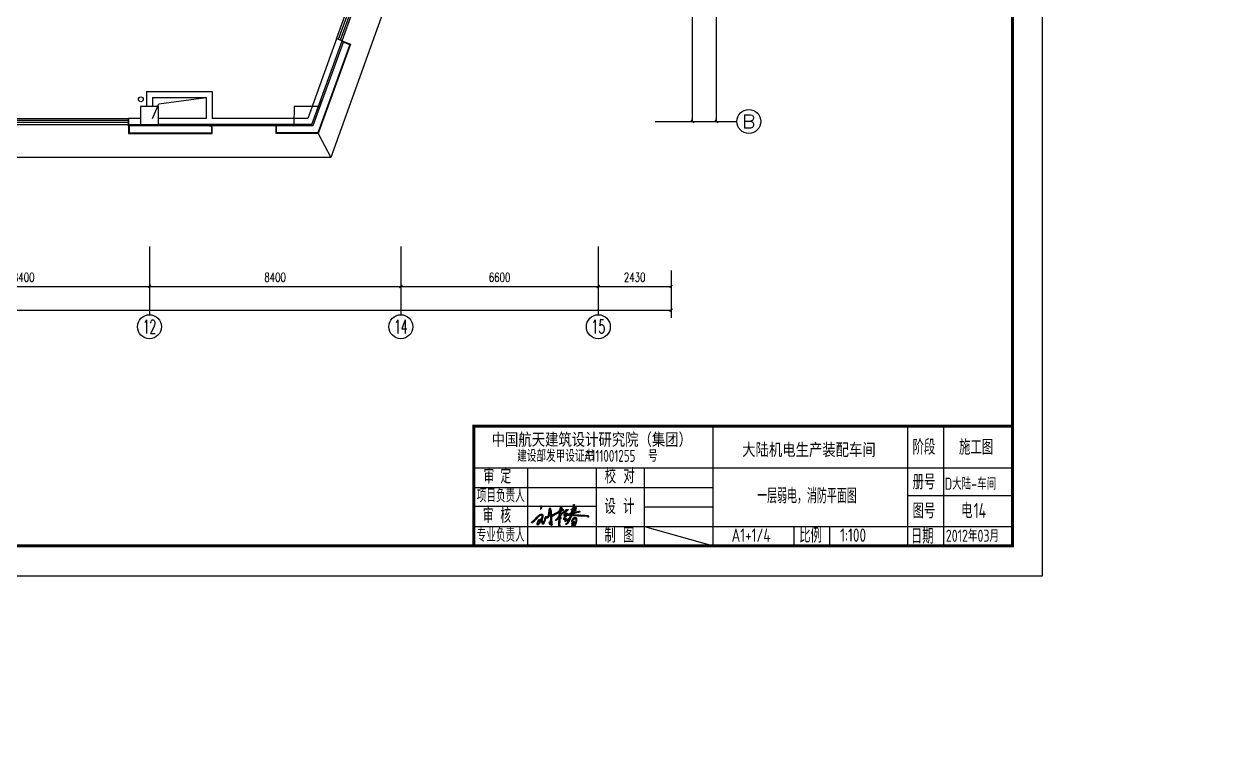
# Model space of a CAD drawing. Extents: x 2166032 to 5302137, y 581493 to 2416206.
# Drawn here: x 2624204 to 2664591, y 1173087 to 1197611 of the extents above; entities that cross this region are included whole.
import ezdxf
from ezdxf.enums import TextEntityAlignment as Align

# ---------------------------------------------------------------- set-up
doc = ezdxf.new("R2010")
doc.units = 0
doc.header["$LTSCALE"] = 1000
doc.header["$MEASUREMENT"] = 0
for name, color, linetype in [('3T_WOOD', 21, 'Continuous'), ('AXIS', 3, 'Continuous'), ('AXIS_TEXT', 7, 'Continuous'), ('COLUMN', 2, 'Continuous'), ('PUB_TEXT', 7, 'Continuous'), ('PUB_TITLE', 137, 'Continuous'), ('SURFACE', 8, 'Continuous'), ('WALL', 8, 'Continuous'), ('WINDOW', 8, 'Continuous'), ('屋面', 151, 'Continuous'), ('石材幕墙', 8, 'Continuous')]:
    doc.layers.add(name, color=color, linetype=linetype)
doc.styles.add('-黑体', font='simhei.ttf', dxfattribs={"width": 0.8})
doc.styles.add('_TCH_AXIS', font='complex_.ttf')
doc.styles.add('COMPLEX', font='complex_.ttf')
doc.styles.add('DIM_FONT', font='simplex_.ttf', dxfattribs={"width": 0.7})
doc.styles.add('TSSD_REIN', font='tssdeng.shx', dxfattribs={"width": 0.7, "bigfont": 'tssdchn.shx'})
doc.dimstyles.new('DIMN', dxfattribs={"dimtxt": 300, "dimasz": 100, "dimexe": 250, "dimexo": 300, "dimgap": 150, "dimtad": 1, "dimdec": 0, "dimzin": 0, "dimdsep": 46, "dimtxsty": 'DIM_FONT', "dimblk": 'ARCHTICK', "dimcen": 0.09, "dimclrt": 7, "dimazin": 2, "dimtfac": 1, "dimtdec": 0, "dimtix": 1, "dimtmove": 2, "dimatfit": 3, "dimldrblk": 'ARCHTICK', "dimfxl": 1, "dimtolj": 1, "dimtzin": 0, "dimarcsym": 0})

# ---------------------------------------------------------------- blocks, each defined once
blk = doc.blocks.new('$图签$00000001')
blk.add_line((-123, 6.5), (-100, 0))
at = {"layer": 'PUB_TITLE'}
for p, q in [((-100, 0), (-100, 40)), ((-35, 0), (-35, 40)), ((-23, 0), (-23, 40)), ((-180, 26), (0, 26)), ((-162, 0), (-162, 26)), ((-139, 0), (-139, 26)), ((-123, 0), (-123, 26)), ((-180, 19.5), (-100, 19.5)), ((-35, 16.86), (0, 16.86)), ((-180, 13.28), (-139, 13.28)), ((-123, 13), (-100, 13)), ((-180, 6.5), (0, 6.5)), ((-73, 0), (-73, 6.5)), ((-61, 0), (-61, 6.5))]:
    blk.add_line(p, q, dxfattribs=at)
at = {"layer": 'PUB_TITLE', "const_width": 1}
blk.add_lwpolyline([(-180, 0), (-180, 40), (0, 40)], dxfattribs=at)
at = {"layer": 'PUB_TITLE'}
blk.add_lwpolyline([(0, 40), (-180, 40), (-180, 0), (0, 0)], close=True, dxfattribs=at)
at = {"layer": 'PUB_TEXT', "style": 'TSSD_REIN'}
for s, height, width, p in [('建设部发甲设证书', 4, 0.7, (-165.53, 28.06)), ('阶段', 5, 0.8, (-33.39, 30.46)), ('施工图', 5, 0.8, (-17.87, 30.46)), ('A111001255', 4, 0.7, (-143.13, 28.06)), ('号', 4, 0.7, (-121.8, 28.06)), ('审', 5, 0.75, (-176.74, 20.78)), ('定', 5, 0.75, (-171.1, 20.78)), ('校 对', 5, 0.8, (-136.27, 20.81)), ('册号', 5, 0.8, (-33.39, 18.85)), ('D大陆-车间', 4.05, 0.75, (-22.67, 18.71)), ('项目负责人', 4.5, 0.75, (-179.02, 14.53)), ('审 核', 5, 0.75, (-176.96, 7.62)), ('设 计', 5, 0.8, (-136.37, 10.62)), ('图号', 5, 0.8, (-33.39, 9.19)), ('电', 5, 0.8, (-17.17, 9.21)), ('专业负责人', 4.5, 0.75, (-179.03, 1.3)), ('制 图', 5, 0.8, (-136.37, 1.02)), ('A1+1/4', 4.5, 0.75, (-93.87, 1.3)), ('比例', 5, 0.8, (-71.29, 1.01)), ('1:100', 4.5, 0.75, (-57.61, 1.3)), ('日期', 5, 0.8, (-33.97, 0.67)), ('2012年03月', 4.05, 0.75, (-22.29, 1.33))]:
    blk.add_text(s, height=height, dxfattribs=dict(at, width=width)).set_placement(p)
at = {"layer": 'PUB_TITLE', "color": 7, "style": '-黑体', "width": 0.8}
blk.add_text('中国航天建筑设计研究院（集团）', height=4.0889, dxfattribs=at).set_placement((-174.05, 33.5))
blk.add_text('大陆机电生产装配车间', height=4.089, dxfattribs=at).set_placement((-68.03, 30.09), align=Align.CENTER)
blk = doc.blocks.new('刘桂春')
h = blk.add_hatch()
h.set_pattern_fill('ANSI37', color=256, scale=3, style=0)
h.set_pattern_definition([(45, (0, 0), (-3.367596045, 3.367596045), []), (135, (0, 0), (-3.367596045, -3.367596045), [])])
h.paths.add_polyline_path([(1369061, -138528), (1369058, -138536), (1369053, -138542), (1369048, -138553), (1369045, -138561), (1369048, -138565), (1369054, -138563), (1369059, -138554), (1369065, -138546), (1369071, -138534), (1369075, -138527), (1369075, -138516), (1369071, -138512), (1369066, -138506), (1369055, -138505), (1369049, -138506), (1369045, -138508), (1369045, -138512), (1369053, -138518), (1369057, -138521)], flags=17)
h.paths.add_polyline_path([(1369095, -138688), (1369086, -138679), (1369080, -138673), (1369068, -138673), (1369054, -138673), (1369048, -138679), (1369038, -138679), (1369028, -138684), (1369017, -138689), (1369002, -138702), (1368988, -138716), (1368971, -138734), (1368939, -138765), (1368920, -138785), (1368902, -138805), (1368895, -138812), (1368891, -138814), (1368881, -138820), (1368872, -138828), (1368862, -138837), (1368857, -138842), (1368869, -138850), (1368883, -138847), (1368893, -138838), (1368913, -138820), (1368946, -138779), (1368990, -138736), (1369038, -138702), (1369056, -138694), (1369064, -138694), (1369081, -138694), (1369081, -138726), (1369077, -138747), (1369068, -138758), (1369068, -138769), (1369056, -138769), (1369038, -138774), (1369015, -138793), (1369000, -138806), (1368989, -138828), (1368980, -138843), (1368986, -138843), (1368993, -138832), (1369010, -138814), (1369032, -138792), (1369049, -138793), (1369056, -138798), (1369045, -138813), (1369017, -138851), (1369009, -138860), (1368994, -138879), (1368985, -138885), (1368983, -138880), (1368983, -138863), (1368980, -138854), (1368975, -138861), (1368975, -138890), (1368986, -138898), (1368996, -138892), (1369017, -138869), (1369050, -138828), (1369068, -138813), (1369070, -138820), (1369080, -138855), (1369090, -138878), (1369111, -138878), (1369124, -138848), (1369145, -138795), (1369154, -138751), (1369164, -138750), (1369178, -138757), (1369205, -138742), (1369221, -138705), (1369235, -138629), (1369236, -138598), (1369244, -138587), (1369246, -138614), (1369253, -138629), (1369252, -138720), (1369250, -138729), (1369259, -138729), (1369258, -138853), (1369267, -138854), (1369268, -138885), (1369264, -138885), (1369251, -138875), (1369237, -138851), (1369237, -138834), (1369233, -138834), (1369229, -138851), (1369236, -138867), (1369244, -138887), (1369252, -138891), (1369260, -138895), (1369270, -138904), (1369281, -138904), (1369288, -138895), (1369288, -138886), (1369281, -138880), (1369281, -138816), (1369275, -138806), (1369275, -138743), (1369279, -138734), (1369314, -138705), (1369346, -138682), (1369431, -138637), (1369444, -138629), (1369444, -138683), (1369439, -138688), (1369438, -138711), (1369416, -138730), (1369416, -138740), (1369406, -138749), (1369365, -138790), (1369358, -138800), (1369370, -138800), (1369395, -138786), (1369416, -138772), (1369427, -138764), (1369438, -138765), (1369438, -138803), (1369431, -138810), (1369432, -138919), (1369442, -138925), (1369449, -138921), (1369452, -138894), (1369445, -138883), (1369446, -138853), (1369450, -138849), (1369450, -138772), (1369474, -138767), (1369474, -138743), (1369466, -138730), (1369466, -138702), (1369472, -138692), (1369486, -138692), (1369486, -138680), (1369480, -138677), (1369484, -138671), (1369542, -138634), (1369551, -138636), (1369548, -138649), (1369543, -138681), (1369539, -138696), (1369550, -138703), (1369560, -138700), (1369577, -138685), (1369581, -138679), (1369587, -138679), (1369587, -138684), (1369583, -138687), (1369562, -138705), (1369550, -138725), (1369539, -138743), (1369525, -138765), (1369525, -138778), (1369536, -138787), (1369568, -138773), (1369574, -138783), (1369564, -138800), (1369558, -138819), (1369570, -138826), (1369583, -138818), (1369600, -138802), (1369615, -138796), (1369631, -138780), (1369638, -138776), (1369642, -138780), (1369636, -138792), (1369615, -138826), (1369605, -138851), (1369584, -138869), (1369573, -138872), (1369573, -138884), (1369591, -138884), (1369610, -138869), (1369638, -138825), (1369666, -138773), (1369693, -138704), (1369693, -138680), (1369705, -138669), (1369767, -138649), (1369821, -138632), (1369854, -138632), (1369870, -138626), (1369870, -138614), (1369864, -138606), (1369850, -138609), (1369831, -138614), (1369799, -138621), (1369732, -138645), (1369709, -138652), (1369710, -138643), (1369723, -138635), (1369742, -138625), (1369765, -138604), (1369776, -138592), (1369785, -138591), (1369784, -138573), (1369775, -138574), (1369770, -138568), (1369776, -138563), (1369792, -138550), (1369792, -138539), (1369785, -138527), (1369765, -138526), (1369765, -138535), (1369744, -138544), (1369744, -138518), (1369756, -138507), (1369751, -138500), (1369751, -138491), (1369757, -138479), (1369749, -138467), (1369737, -138467), (1369738, -138486), (1369734, -138500), (1369729, -138511), (1369729, -138533), (1369724, -138544), (1369712, -138556), (1369706, -138565), (1369698, -138564), (1369690, -138568), (1369690, -138576), (1369698, -138584), (1369709, -138587), (1369704, -138602), (1369693, -138613), (1369700, -138614), (1369699, -138621), (1369694, -138630), (1369683, -138645), (1369667, -138653), (1369637, -138668), (1369614, -138680), (1369602, -138686), (1369602, -138699), (1369607, -138699), (1369632, -138699), (1369654, -138689), (1369676, -138683), (1369672, -138696), (1369663, -138724), (1369645, -138759), (1369630, -138765), (1369613, -138782), (1369591, -138794), (1369584, -138797), (1369580, -138795), (1369584, -138789), (1369586, -138780), (1369584, -138764), (1369576, -138757), (1369567, -138759), (1369556, -138763), (1369547, -138764), (1369544, -138758), (1369553, -138743), (1369570, -138726), (1369588, -138697), (1369608, -138666), (1369608, -138651), (1369598, -138651), (1369577, -138664), (1369560, -138678), (1369562, -138668), (1369566, -138646), (1369572, -138642), (1369577, -138620), (1369596, -138607), (1369630, -138572), (1369579, -138572), (1369563, -138606), (1369555, -138611), (1369528, -138624), (1369505, -138636), (1369481, -138653), (1369459, -138663), (1369457, -138624), (1369463, -138621), (1369498, -138599), (1369522, -138591), (1369523, -138574), (1369496, -138552), (1369492, -138536), (1369470, -138524), (1369465, -138533), (1369454, -138552), (1369454, -138570), (1369446, -138590), (1369438, -138611), (1369420, -138620), (1369379, -138640), (1369340, -138660), (1369307, -138683), (1369276, -138713), (1369268, -138632), (1369268, -138605), (1369260, -138580), (1369252, -138566), (1369252, -138554), (1369240, -138542), (1369233, -138562), (1369231, -138580), (1369227, -138611), (1369222, -138638), (1369218, -138663), (1369213, -138688), (1369204, -138711), (1369189, -138734), (1369180, -138734), (1369168, -138723), (1369157, -138720), (1369152, -138730), (1369143, -138746), (1369137, -138770), (1369128, -138808), (1369123, -138820), (1369118, -138838), (1369112, -138843), (1369112, -138851), (1369107, -138856), (1369101, -138856), (1369095, -138856), (1369095, -138836), (1369089, -138832), (1369089, -138814), (1369084, -138803), (1369084, -138775), (1369090, -138762), (1369090, -138745), (1369095, -138739), (1369095, -138717)])
h.paths.add_polyline_path([(1369424, -138744), (1369427, -138740), (1369432, -138735), (1369438, -138735), (1369438, -138744), (1369433, -138748), (1369426, -138748)], flags=16)
h.paths.add_polyline_path([(1369452, -138737), (1369455, -138735), (1369459, -138735), (1369461, -138737), (1369458, -138743), (1369454, -138742), (1369452, -138743)], flags=16)
h.paths.add_polyline_path([(1369729, -138574), (1369734, -138568), (1369735, -138561), (1369744, -138561), (1369751, -138560), (1369752, -138557), (1369755, -138557), (1369759, -138552), (1369762, -138552), (1369764, -138556), (1369760, -138560), (1369756, -138563), (1369752, -138565), (1369751, -138573), (1369744, -138573), (1369741, -138578), (1369736, -138580), (1369732, -138579)], flags=16)
h.paths.add_polyline_path([(1369775, -138702), (1369781, -138708), (1369887, -138708), (1369893, -138708), (1369903, -138706), (1369914, -138710), (1369928, -138711), (1369933, -138706), (1369939, -138712), (1370025, -138714), (1370031, -138729), (1370048, -138731), (1370050, -138716), (1370045, -138706), (1370034, -138699), (1370010, -138699), (1369982, -138697), (1369975, -138691), (1369821, -138691), (1369815, -138685), (1369775, -138685), (1369751, -138685), (1369732, -138686), (1369727, -138692), (1369717, -138694), (1369709, -138694), (1369702, -138699), (1369721, -138705), (1369729, -138703), (1369741, -138699), (1369751, -138701), (1369756, -138706), (1369771, -138706)])
h.paths.add_polyline_path([(1369700, -138854), (1369699, -138915), (1369708, -138922), (1369714, -138915), (1369722, -138910), (1369718, -138905), (1369714, -138905), (1369715, -138896), (1369719, -138896), (1369727, -138890), (1369729, -138894), (1369728, -138912), (1369731, -138922), (1369738, -138926), (1369758, -138925), (1369764, -138915), (1369771, -138903), (1369780, -138889), (1369784, -138877), (1369795, -138838), (1369803, -138818), (1369808, -138786), (1369802, -138778), (1369802, -138757), (1369784, -138746), (1369748, -138746), (1369732, -138761), (1369714, -138773), (1369708, -138777), (1369708, -138794), (1369708, -138804), (1369697, -138809)])
h.paths.add_polyline_path([(1369721, -138813), (1369721, -138793), (1369722, -138787), (1369729, -138779), (1369731, -138776), (1369740, -138777), (1369743, -138770), (1369762, -138771), (1369764, -138760), (1369786, -138761), (1369787, -138831), (1369781, -138835), (1369780, -138851), (1369780, -138857), (1369772, -138858), (1369768, -138845), (1369764, -138838), (1369760, -138835), (1369759, -138827), (1369747, -138825), (1369733, -138826), (1369726, -138829), (1369727, -138844), (1369722, -138842), (1369721, -138839)], flags=16)
h.paths.add_polyline_path([(1369733, -138845), (1369737, -138841), (1369747, -138844), (1369751, -138849), (1369751, -138857), (1369753, -138862), (1369757, -138864), (1369759, -138878), (1369759, -138893), (1369755, -138898), (1369751, -138900), (1369751, -138908), (1369747, -138914), (1369742, -138910), (1369736, -138905), (1369733, -138898), (1369735, -138888), (1369730, -138883), (1369728, -138877), (1369733, -138875), (1369734, -138859)], flags=16)
for p, q in [((1369049, -138506), (1369045, -138508)), ((1369045, -138508), (1369045, -138512)), ((1369045, -138512), (1369053, -138518)), ((1369048, -138553), (1369045, -138561)), ((1369045, -138561), (1369048, -138565)), ((1369053, -138542), (1369048, -138553)), ((1369048, -138565), (1369054, -138563)), ((1369055, -138505), (1369049, -138506)), ((1369053, -138518), (1369057, -138521)), ((1369058, -138536), (1369053, -138542)), ((1369054, -138563), (1369059, -138554)), ((1369066, -138506), (1369055, -138505)), ((1369057, -138521), (1369061, -138528)), ((1369061, -138528), (1369058, -138536)), ((1369059, -138554), (1369065, -138546)), ((1369065, -138546), (1369071, -138534)), ((1369071, -138512), (1369066, -138506)), ((1369075, -138516), (1369071, -138512)), ((1369071, -138534), (1369075, -138527)), ((1369075, -138527), (1369075, -138516)), ((1369231, -138580), (1369233, -138562)), ((1369233, -138562), (1369240, -138542)), ((1369240, -138542), (1369252, -138554)), ((1369252, -138554), (1369252, -138566)), ((1369252, -138566), (1369260, -138580)), ((1369446, -138590), (1369454, -138570)), ((1369454, -138552), (1369465, -138533)), ((1369454, -138570), (1369454, -138552)), ((1369465, -138533), (1369470, -138524)), ((1369470, -138524), (1369492, -138536)), ((1369492, -138536), (1369496, -138552)), ((1369496, -138552), (1369523, -138574)), ((1369523, -138574), (1369522, -138591)), ((1369563, -138606), (1369579, -138572)), ((1369579, -138572), (1369630, -138572)), ((1369630, -138572), (1369596, -138607)), ((1369690, -138568), (1369698, -138564)), ((1369690, -138576), (1369690, -138568)), ((1369698, -138584), (1369690, -138576)), ((1369698, -138564), (1369706, -138565)), ((1369706, -138565), (1369712, -138556)), ((1369712, -138556), (1369724, -138544)), ((1369724, -138544), (1369729, -138533)), ((1369729, -138511), (1369734, -138500)), ((1369729, -138533), (1369729, -138511)), ((1369734, -138568), (1369729, -138574)), ((1369729, -138574), (1369732, -138579)), ((1369734, -138500), (1369738, -138486)), ((1369735, -138561), (1369734, -138568)), ((1369744, -138561), (1369735, -138561)), ((1369736, -138580), (1369741, -138578)), ((1369738, -138486), (1369737, -138467)), ((1369737, -138467), (1369749, -138467)), ((1369741, -138578), (1369744, -138573)), ((1369756, -138507), (1369744, -138518)), ((1369744, -138518), (1369744, -138544)), ((1369744, -138544), (1369765, -138535)), ((1369751, -138560), (1369744, -138561)), ((1369744, -138573), (1369751, -138573)), ((1369749, -138467), (1369757, -138479)), ((1369757, -138479), (1369751, -138491)), ((1369751, -138491), (1369751, -138500)), ((1369751, -138500), (1369756, -138507)), ((1369752, -138557), (1369751, -138560)), ((1369751, -138573), (1369752, -138565)), ((1369755, -138557), (1369752, -138557)), ((1369752, -138565), (1369756, -138563)), ((1369759, -138552), (1369755, -138557)), ((1369756, -138563), (1369760, -138560)), ((1369762, -138552), (1369759, -138552)), ((1369760, -138560), (1369764, -138556)), ((1369764, -138556), (1369762, -138552)), ((1369765, -138535), (1369765, -138526)), ((1369765, -138526), (1369785, -138527)), ((1369776, -138563), (1369770, -138568)), ((1369770, -138568), (1369775, -138574)), ((1369775, -138574), (1369784, -138573)), ((1369792, -138550), (1369776, -138563)), ((1369784, -138573), (1369785, -138591)), ((1369785, -138527), (1369792, -138539)), ((1369792, -138539), (1369792, -138550)), ((1368862, -138837), (1368872, -138828)), ((1368872, -138828), (1368881, -138820)), ((1368881, -138820), (1368891, -138814)), ((1368891, -138814), (1368895, -138812)), ((1368913, -138820), (1368893, -138838)), ((1368895, -138812), (1368902, -138805)), ((1368902, -138805), (1368920, -138785)), ((1368946, -138779), (1368913, -138820)), ((1368920, -138785), (1368939, -138765)), ((1368939, -138765), (1368971, -138734)), ((1368990, -138736), (1368946, -138779)), ((1368971, -138734), (1368988, -138716)), ((1368980, -138843), (1368989, -138828)), ((1368988, -138716), (1369002, -138702)), ((1368989, -138828), (1369000, -138806)), ((1369038, -138702), (1368990, -138736)), ((1369010, -138814), (1368993, -138832)), ((1369000, -138806), (1369015, -138793)), ((1369002, -138702), (1369017, -138689)), ((1369032, -138792), (1369010, -138814)), ((1369015, -138793), (1369038, -138774)), ((1369017, -138689), (1369028, -138684)), ((1369017, -138851), (1369045, -138813)), ((1369050, -138828), (1369017, -138869)), ((1369028, -138684), (1369038, -138679)), ((1369049, -138793), (1369032, -138792)), ((1369038, -138679), (1369048, -138679)), ((1369056, -138694), (1369038, -138702)), ((1369038, -138774), (1369056, -138769)), ((1369045, -138813), (1369056, -138798)), ((1369048, -138679), (1369054, -138673)), ((1369056, -138798), (1369049, -138793)), ((1369068, -138813), (1369050, -138828)), ((1369054, -138673), (1369068, -138673)), ((1369064, -138694), (1369056, -138694)), ((1369056, -138769), (1369068, -138769)), ((1369081, -138694), (1369064, -138694)), ((1369068, -138673), (1369080, -138673)), ((1369068, -138758), (1369077, -138747)), ((1369068, -138769), (1369068, -138758)), ((1369070, -138820), (1369068, -138813)), ((1369080, -138855), (1369070, -138820)), ((1369077, -138747), (1369081, -138726)), ((1369080, -138673), (1369086, -138679)), ((1369081, -138726), (1369081, -138694)), ((1369090, -138762), (1369084, -138775)), ((1369084, -138775), (1369084, -138803)), ((1369084, -138803), (1369089, -138814)), ((1369086, -138679), (1369095, -138688)), ((1369089, -138814), (1369089, -138832)), ((1369095, -138739), (1369090, -138745)), ((1369090, -138745), (1369090, -138762)), ((1369095, -138688), (1369095, -138717)), ((1369095, -138717), (1369095, -138739)), ((1369118, -138838), (1369123, -138820)), ((1369123, -138820), (1369128, -138808)), ((1369145, -138795), (1369124, -138848)), ((1369128, -138808), (1369137, -138770)), ((1369137, -138770), (1369143, -138746)), ((1369143, -138746), (1369152, -138730)), ((1369154, -138751), (1369145, -138795)), ((1369152, -138730), (1369157, -138720)), ((1369164, -138750), (1369154, -138751)), ((1369157, -138720), (1369168, -138723)), ((1369178, -138757), (1369164, -138750)), ((1369168, -138723), (1369180, -138734)), ((1369205, -138742), (1369178, -138757)), ((1369180, -138734), (1369189, -138734)), ((1369189, -138734), (1369204, -138711)), ((1369204, -138711), (1369213, -138688)), ((1369221, -138705), (1369205, -138742)), ((1369213, -138688), (1369218, -138663)), ((1369218, -138663), (1369222, -138638)), ((1369235, -138629), (1369221, -138705)), ((1369222, -138638), (1369227, -138611)), ((1369227, -138611), (1369231, -138580)), ((1369236, -138598), (1369235, -138629)), ((1369244, -138587), (1369236, -138598)), ((1369246, -138614), (1369244, -138587)), ((1369253, -138629), (1369246, -138614)), ((1369250, -138729), (1369252, -138720)), ((1369259, -138729), (1369250, -138729)), ((1369252, -138720), (1369253, -138629)), ((1369258, -138853), (1369259, -138729)), ((1369260, -138580), (1369268, -138605)), ((1369268, -138605), (1369268, -138632)), ((1369268, -138632), (1369276, -138713)), ((1369279, -138734), (1369275, -138743)), ((1369275, -138743), (1369275, -138806)), ((1369275, -138806), (1369281, -138816)), ((1369276, -138713), (1369307, -138683)), ((1369314, -138705), (1369279, -138734)), ((1369281, -138816), (1369281, -138880)), ((1369307, -138683), (1369340, -138660)), ((1369346, -138682), (1369314, -138705)), ((1369340, -138660), (1369379, -138640)), ((1369431, -138637), (1369346, -138682)), ((1369358, -138800), (1369365, -138790)), ((1369370, -138800), (1369358, -138800)), ((1369365, -138790), (1369406, -138749)), ((1369395, -138786), (1369370, -138800)), ((1369379, -138640), (1369420, -138620)), ((1369416, -138772), (1369395, -138786)), ((1369406, -138749), (1369416, -138740)), ((1369416, -138730), (1369438, -138711)), ((1369416, -138740), (1369416, -138730)), ((1369427, -138764), (1369416, -138772)), ((1369420, -138620), (1369438, -138611)), ((1369427, -138740), (1369424, -138744)), ((1369424, -138744), (1369426, -138748)), ((1369426, -138748), (1369433, -138748)), ((1369432, -138735), (1369427, -138740)), ((1369438, -138765), (1369427, -138764)), ((1369444, -138629), (1369431, -138637)), ((1369431, -138810), (1369438, -138803)), ((1369432, -138919), (1369431, -138810)), ((1369438, -138735), (1369432, -138735)), ((1369433, -138748), (1369438, -138744)), ((1369438, -138611), (1369446, -138590)), ((1369438, -138711), (1369439, -138688)), ((1369438, -138744), (1369438, -138735)), ((1369438, -138803), (1369438, -138765)), ((1369439, -138688), (1369444, -138683)), ((1369444, -138683), (1369444, -138629)), ((1369474, -138767), (1369450, -138772)), ((1369450, -138772), (1369450, -138849)), ((1369455, -138735), (1369452, -138737)), ((1369452, -138737), (1369452, -138743)), ((1369452, -138743), (1369454, -138742)), ((1369454, -138742), (1369458, -138743)), ((1369459, -138735), (1369455, -138735)), ((1369463, -138621), (1369457, -138624)), ((1369457, -138624), (1369459, -138663)), ((1369458, -138743), (1369461, -138737)), ((1369459, -138663), (1369481, -138653)), ((1369461, -138737), (1369459, -138735)), ((1369498, -138599), (1369463, -138621)), ((1369472, -138692), (1369466, -138702)), ((1369466, -138702), (1369466, -138730)), ((1369466, -138730), (1369474, -138743)), ((1369486, -138692), (1369472, -138692)), ((1369474, -138743), (1369474, -138767)), ((1369484, -138671), (1369480, -138677)), ((1369480, -138677), (1369486, -138680)), ((1369481, -138653), (1369505, -138636)), ((1369542, -138634), (1369484, -138671)), ((1369486, -138680), (1369486, -138692)), ((1369522, -138591), (1369498, -138599)), ((1369505, -138636), (1369528, -138624)), ((1369525, -138765), (1369539, -138743)), ((1369525, -138778), (1369525, -138765)), ((1369536, -138787), (1369525, -138778)), ((1369528, -138624), (1369555, -138611)), ((1369568, -138773), (1369536, -138787)), ((1369539, -138696), (1369543, -138681)), ((1369550, -138703), (1369539, -138696)), ((1369539, -138743), (1369550, -138725)), ((1369551, -138636), (1369542, -138634)), ((1369543, -138681), (1369548, -138649)), ((1369553, -138743), (1369544, -138758)), ((1369544, -138758), (1369547, -138764)), ((1369547, -138764), (1369556, -138763)), ((1369548, -138649), (1369551, -138636)), ((1369560, -138700), (1369550, -138703)), ((1369550, -138725), (1369562, -138705)), ((1369570, -138726), (1369553, -138743)), ((1369555, -138611), (1369563, -138606)), ((1369556, -138763), (1369567, -138759)), ((1369558, -138819), (1369564, -138800)), ((1369570, -138826), (1369558, -138819)), ((1369560, -138678), (1369577, -138664)), ((1369562, -138668), (1369560, -138678)), ((1369577, -138685), (1369560, -138700)), ((1369566, -138646), (1369562, -138668)), ((1369562, -138705), (1369583, -138687)), ((1369564, -138800), (1369574, -138783)), ((1369572, -138642), (1369566, -138646)), ((1369567, -138759), (1369576, -138757)), ((1369574, -138783), (1369568, -138773)), ((1369588, -138697), (1369570, -138726)), ((1369583, -138818), (1369570, -138826)), ((1369577, -138620), (1369572, -138642)), ((1369576, -138757), (1369584, -138764)), ((1369596, -138607), (1369577, -138620)), ((1369577, -138664), (1369598, -138651)), ((1369581, -138679), (1369577, -138685)), ((1369584, -138789), (1369580, -138795)), ((1369580, -138795), (1369584, -138797)), ((1369587, -138679), (1369581, -138679)), ((1369583, -138687), (1369587, -138684)), ((1369600, -138802), (1369583, -138818)), ((1369584, -138764), (1369586, -138780)), ((1369586, -138780), (1369584, -138789)), ((1369584, -138797), (1369591, -138794)), ((1369587, -138684), (1369587, -138679)), ((1369608, -138666), (1369588, -138697)), ((1369591, -138794), (1369613, -138782)), ((1369598, -138651), (1369608, -138651)), ((1369615, -138796), (1369600, -138802)), ((1369602, -138686), (1369614, -138680)), ((1369602, -138699), (1369602, -138686)), ((1369607, -138699), (1369602, -138699)), ((1369605, -138851), (1369615, -138826)), ((1369632, -138699), (1369607, -138699)), ((1369608, -138651), (1369608, -138666)), ((1369638, -138825), (1369610, -138869)), ((1369613, -138782), (1369630, -138765)), ((1369614, -138680), (1369637, -138668)), ((1369631, -138780), (1369615, -138796)), ((1369615, -138826), (1369636, -138792)), ((1369630, -138765), (1369645, -138759)), ((1369638, -138776), (1369631, -138780)), ((1369654, -138689), (1369632, -138699)), ((1369636, -138792), (1369642, -138780)), ((1369637, -138668), (1369667, -138653)), ((1369666, -138773), (1369638, -138825)), ((1369642, -138780), (1369638, -138776)), ((1369645, -138759), (1369663, -138724)), ((1369676, -138683), (1369654, -138689)), ((1369663, -138724), (1369672, -138696)), ((1369693, -138704), (1369666, -138773)), ((1369667, -138653), (1369683, -138645)), ((1369672, -138696), (1369676, -138683)), ((1369683, -138645), (1369694, -138630)), ((1369693, -138613), (1369704, -138602)), ((1369700, -138614), (1369693, -138613)), ((1369705, -138669), (1369693, -138680)), ((1369693, -138680), (1369693, -138704)), ((1369694, -138630), (1369699, -138621)), ((1369708, -138804), (1369697, -138809)), ((1369697, -138809), (1369700, -138854)), ((1369709, -138587), (1369698, -138584)), ((1369699, -138621), (1369700, -138614)), ((1369702, -138699), (1369709, -138694)), ((1369721, -138705), (1369702, -138699)), ((1369704, -138602), (1369709, -138587)), ((1369767, -138649), (1369705, -138669)), ((1369714, -138773), (1369708, -138777)), ((1369708, -138777), (1369708, -138794)), ((1369708, -138794), (1369708, -138804)), ((1369710, -138643), (1369709, -138652)), ((1369709, -138652), (1369732, -138645)), ((1369709, -138694), (1369717, -138694)), ((1369723, -138635), (1369710, -138643)), ((1369719, -138610), (1369714, -138615)), ((1369714, -138616), (1369714, -138621)), ((1369714, -138621), (1369719, -138622)), ((1369732, -138761), (1369714, -138773)), ((1369717, -138694), (1369727, -138692)), ((1369724, -138604), (1369719, -138610)), ((1369719, -138622), (1369728, -138620)), ((1369729, -138703), (1369721, -138705)), ((1369721, -138793), (1369722, -138787)), ((1369721, -138813), (1369721, -138793)), ((1369721, -138839), (1369721, -138813)), ((1369722, -138787), (1369729, -138779)), ((1369742, -138625), (1369723, -138635)), ((1369734, -138604), (1369724, -138604)), ((1369733, -138826), (1369726, -138829)), ((1369726, -138829), (1369727, -138844)), ((1369727, -138692), (1369732, -138686)), ((1369728, -138620), (1369733, -138616)), ((1369741, -138699), (1369729, -138703)), ((1369729, -138779), (1369731, -138776)), ((1369731, -138776), (1369740, -138777)), ((1369732, -138579), (1369736, -138580)), ((1369732, -138645), (1369799, -138621)), ((1369732, -138686), (1369751, -138685)), ((1369748, -138746), (1369732, -138761)), ((1369733, -138616), (1369740, -138611)), ((1369747, -138825), (1369733, -138826)), ((1369737, -138600), (1369734, -138604)), ((1369734, -138604), (1369734, -138604)), ((1369741, -138600), (1369737, -138600)), ((1369740, -138611), (1369746, -138603)), ((1369740, -138777), (1369743, -138770)), ((1369746, -138603), (1369741, -138600)), ((1369751, -138701), (1369741, -138699)), ((1369765, -138604), (1369742, -138625)), ((1369743, -138770), (1369762, -138771)), ((1369759, -138827), (1369747, -138825)), ((1369784, -138746), (1369748, -138746)), ((1369751, -138685), (1369775, -138685)), ((1369756, -138706), (1369751, -138701)), ((1369771, -138706), (1369756, -138706)), ((1369760, -138835), (1369759, -138827)), ((1369762, -138771), (1369764, -138760)), ((1369764, -138760), (1369786, -138761)), ((1369776, -138592), (1369765, -138604)), ((1369821, -138632), (1369767, -138649)), ((1369775, -138702), (1369771, -138706)), ((1369775, -138685), (1369815, -138685)), ((1369781, -138708), (1369775, -138702)), ((1369785, -138591), (1369776, -138592)), ((1369887, -138708), (1369781, -138708)), ((1369802, -138757), (1369784, -138746)), ((1369786, -138761), (1369787, -138831)), ((1369795, -138838), (1369803, -138818)), ((1369799, -138621), (1369831, -138614)), ((1369802, -138778), (1369802, -138757)), ((1369808, -138786), (1369802, -138778)), ((1369803, -138818), (1369808, -138786)), ((1369815, -138685), (1369821, -138691)), ((1369854, -138632), (1369821, -138632)), ((1369821, -138691), (1369975, -138691)), ((1369831, -138614), (1369850, -138609)), ((1369850, -138609), (1369864, -138606)), ((1369870, -138626), (1369854, -138632)), ((1369864, -138606), (1369870, -138614)), ((1369870, -138614), (1369870, -138626)), ((1369893, -138708), (1369887, -138708)), ((1369903, -138706), (1369893, -138708)), ((1369914, -138710), (1369903, -138706)), ((1369928, -138711), (1369914, -138710)), ((1369933, -138706), (1369928, -138711)), ((1369939, -138712), (1369933, -138706)), ((1370025, -138714), (1369939, -138712)), ((1369975, -138691), (1369982, -138697)), ((1369982, -138697), (1370010, -138699)), ((1370010, -138699), (1370034, -138699)), ((1370031, -138729), (1370025, -138714)), ((1370048, -138731), (1370031, -138729)), ((1370034, -138699), (1370045, -138706)), ((1370045, -138706), (1370050, -138716)), ((1370050, -138716), (1370048, -138731)), ((1368857, -138842), (1368862, -138837)), ((1368869, -138850), (1368857, -138842)), ((1368883, -138847), (1368869, -138850)), ((1368893, -138838), (1368883, -138847)), ((1368975, -138861), (1368980, -138854)), ((1368975, -138890), (1368975, -138861)), ((1368986, -138898), (1368975, -138890)), ((1368986, -138843), (1368980, -138843)), ((1368980, -138854), (1368983, -138863)), ((1368983, -138863), (1368983, -138880)), ((1368983, -138880), (1368985, -138885)), ((1368985, -138885), (1368994, -138879)), ((1368993, -138832), (1368986, -138843)), ((1368996, -138892), (1368986, -138898)), ((1368994, -138879), (1369009, -138860)), ((1369017, -138869), (1368996, -138892)), ((1369009, -138860), (1369017, -138851)), ((1369090, -138878), (1369080, -138855)), ((1369089, -138832), (1369095, -138836)), ((1369111, -138878), (1369090, -138878)), ((1369095, -138836), (1369095, -138856)), ((1369095, -138856), (1369101, -138856)), ((1369101, -138856), (1369107, -138856)), ((1369107, -138856), (1369112, -138851)), ((1369124, -138848), (1369111, -138878)), ((1369112, -138843), (1369118, -138838)), ((1369112, -138851), (1369112, -138843)), ((1369229, -138851), (1369233, -138834)), ((1369236, -138867), (1369229, -138851)), ((1369233, -138834), (1369233, -138834)), ((1369233, -138834), (1369237, -138834)), ((1369244, -138887), (1369236, -138867)), ((1369237, -138834), (1369237, -138851)), ((1369237, -138851), (1369251, -138875)), ((1369252, -138891), (1369244, -138887)), ((1369251, -138875), (1369264, -138885)), ((1369260, -138895), (1369252, -138891)), ((1369267, -138854), (1369258, -138853)), ((1369270, -138904), (1369260, -138895)), ((1369264, -138885), (1369268, -138885)), ((1369268, -138885), (1369267, -138854)), ((1369281, -138904), (1369270, -138904)), ((1369281, -138880), (1369288, -138886)), ((1369288, -138895), (1369281, -138904)), ((1369288, -138886), (1369288, -138895)), ((1369442, -138925), (1369432, -138919)), ((1369449, -138921), (1369442, -138925)), ((1369446, -138853), (1369445, -138883)), ((1369445, -138883), (1369452, -138894)), ((1369450, -138849), (1369446, -138853)), ((1369452, -138894), (1369449, -138921)), ((1369573, -138872), (1369584, -138869)), ((1369573, -138884), (1369573, -138872)), ((1369591, -138884), (1369573, -138884)), ((1369584, -138869), (1369605, -138851)), ((1369610, -138869), (1369591, -138884)), ((1369700, -138854), (1369699, -138915)), ((1369699, -138915), (1369708, -138922)), ((1369708, -138922), (1369714, -138915)), ((1369714, -138905), (1369715, -138896)), ((1369718, -138905), (1369714, -138905)), ((1369714, -138915), (1369722, -138910)), ((1369715, -138896), (1369719, -138896)), ((1369722, -138910), (1369718, -138905)), ((1369719, -138896), (1369727, -138890)), ((1369722, -138842), (1369721, -138839)), ((1369727, -138844), (1369722, -138842)), ((1369727, -138890), (1369729, -138894)), ((1369728, -138877), (1369733, -138875)), ((1369730, -138883), (1369728, -138877)), ((1369729, -138894), (1369728, -138912)), ((1369728, -138912), (1369731, -138922)), ((1369735, -138888), (1369730, -138883)), ((1369731, -138922), (1369738, -138926)), ((1369733, -138845), (1369737, -138841)), ((1369734, -138859), (1369733, -138845)), ((1369733, -138875), (1369734, -138859)), ((1369733, -138898), (1369735, -138888)), ((1369736, -138905), (1369733, -138898)), ((1369742, -138910), (1369736, -138905)), ((1369737, -138841), (1369747, -138844)), ((1369738, -138926), (1369758, -138925)), ((1369747, -138914), (1369742, -138910)), ((1369747, -138844), (1369751, -138849)), ((1369751, -138908), (1369747, -138914)), ((1369751, -138849), (1369751, -138857)), ((1369751, -138857), (1369753, -138862)), ((1369755, -138898), (1369751, -138900)), ((1369751, -138900), (1369751, -138908)), ((1369753, -138862), (1369757, -138864)), ((1369759, -138893), (1369755, -138898)), ((1369757, -138864), (1369759, -138878)), ((1369758, -138925), (1369764, -138915)), ((1369759, -138878), (1369759, -138893)), ((1369764, -138838), (1369760, -138835)), ((1369768, -138845), (1369764, -138838)), ((1369764, -138915), (1369771, -138903)), ((1369772, -138858), (1369768, -138845)), ((1369771, -138903), (1369780, -138889)), ((1369780, -138857), (1369772, -138858)), ((1369781, -138835), (1369780, -138851)), ((1369780, -138851), (1369780, -138857)), ((1369780, -138889), (1369784, -138877)), ((1369787, -138831), (1369781, -138835)), ((1369784, -138877), (1369795, -138838))]:
    blk.add_line(p, q)
blk = doc.blocks.new('_ArchTick')
at = {"color": 0, "linetype": 'ByBlock', "const_width": 0.4}
blk.add_lwpolyline([(-0.5, -0.5), (0.5, 0.5)], dxfattribs=at)
blk = doc.blocks.new('*D2747')
at = {"layer": 'AXIS', "color": 0, "lineweight": -2}
for p, q in [((2619989, 1189374), (2619989, 1188596)), ((2628389, 1189374), (2628389, 1188596)), ((2619989, 1188846), (2628389, 1188846))]:
    blk.add_line(p, q, dxfattribs=at)
at = {"layer": 'Defpoints', "color": 0}
for p in [(2619989, 1189674), (2628389, 1189674), (2628389, 1188846)]:
    blk.add_point(p, dxfattribs=at)
at = {"layer": 'AXIS', "color": 0, "lineweight": -2, "xscale": 100, "yscale": 100, "zscale": 100, "rotation": 180}
blk.add_blockref('_ArchTick', (2619989, 1188846), dxfattribs=at)
at = {"layer": 'AXIS', "color": 0, "lineweight": -2, "xscale": 100, "yscale": 100, "zscale": 100}
blk.add_blockref('_ArchTick', (2628389, 1188846), dxfattribs=at)
at = {"layer": 'AXIS', "color": 7, "insert": (2624189, 1189151), "char_height": 300, "attachment_point": 5, "style": 'DIM_FONT'}
blk.add_mtext('\\A1;8400', dxfattribs=at)
blk = doc.blocks.new('*D2748')
at = {"layer": 'AXIS', "color": 0, "lineweight": -2}
for p, q in [((2628389, 1189374), (2628389, 1188596)), ((2636789, 1189374), (2636789, 1188596)), ((2628389, 1188846), (2636789, 1188846))]:
    blk.add_line(p, q, dxfattribs=at)
at = {"layer": 'Defpoints', "color": 0}
for p in [(2628389, 1189674), (2636789, 1189674), (2636789, 1188846)]:
    blk.add_point(p, dxfattribs=at)
at = {"layer": 'AXIS', "color": 0, "lineweight": -2, "xscale": 100, "yscale": 100, "zscale": 100, "rotation": 180}
blk.add_blockref('_ArchTick', (2628389, 1188846), dxfattribs=at)
at = {"layer": 'AXIS', "color": 0, "lineweight": -2, "xscale": 100, "yscale": 100, "zscale": 100}
blk.add_blockref('_ArchTick', (2636789, 1188846), dxfattribs=at)
at = {"layer": 'AXIS', "color": 7, "insert": (2632589, 1189151), "char_height": 300, "attachment_point": 5, "style": 'DIM_FONT'}
blk.add_mtext('\\A1;8400', dxfattribs=at)
blk = doc.blocks.new('*D2749')
at = {"layer": 'AXIS', "color": 0, "lineweight": -2}
for p, q in [((2636789, 1189374), (2636789, 1188596)), ((2643389, 1189374), (2643389, 1188596)), ((2636789, 1188846), (2643389, 1188846))]:
    blk.add_line(p, q, dxfattribs=at)
at = {"layer": 'Defpoints', "color": 0}
for p in [(2636789, 1189674), (2643389, 1189674), (2643389, 1188846)]:
    blk.add_point(p, dxfattribs=at)
at = {"layer": 'AXIS', "color": 0, "lineweight": -2, "xscale": 100, "yscale": 100, "zscale": 100, "rotation": 180}
blk.add_blockref('_ArchTick', (2636789, 1188846), dxfattribs=at)
at = {"layer": 'AXIS', "color": 0, "lineweight": -2, "xscale": 100, "yscale": 100, "zscale": 100}
blk.add_blockref('_ArchTick', (2643389, 1188846), dxfattribs=at)
at = {"layer": 'AXIS', "color": 7, "insert": (2640089, 1189147), "char_height": 300, "attachment_point": 5, "style": 'DIM_FONT'}
blk.add_mtext('\\A1;6600', dxfattribs=at)
blk = doc.blocks.new('*D2750')
at = {"layer": 'AXIS', "color": 0, "lineweight": -2}
for p, q in [((2643389, 1189374), (2643389, 1188596)), ((2645819, 1189374), (2645819, 1188596)), ((2643389, 1188846), (2645819, 1188846))]:
    blk.add_line(p, q, dxfattribs=at)
at = {"layer": 'Defpoints', "color": 0}
for p in [(2643389, 1189674), (2645819, 1189674), (2645819, 1188846)]:
    blk.add_point(p, dxfattribs=at)
at = {"layer": 'AXIS', "color": 0, "lineweight": -2, "xscale": 100, "yscale": 100, "zscale": 100, "rotation": 180}
blk.add_blockref('_ArchTick', (2643389, 1188846), dxfattribs=at)
at = {"layer": 'AXIS', "color": 0, "lineweight": -2, "xscale": 100, "yscale": 100, "zscale": 100}
blk.add_blockref('_ArchTick', (2645819, 1188846), dxfattribs=at)
at = {"layer": 'AXIS', "color": 7, "insert": (2644604, 1189151), "char_height": 300, "attachment_point": 5, "style": 'DIM_FONT'}
blk.add_mtext('\\A1;2430', dxfattribs=at)
blk = doc.blocks.new('*D2751')
at = {"layer": 'AXIS', "color": 0, "lineweight": -2}
for p, q in [((2567989, 1189074), (2567989, 1187796)), ((2645819, 1189074), (2645819, 1187796)), ((2567989, 1188046), (2645819, 1188046))]:
    blk.add_line(p, q, dxfattribs=at)
at = {"layer": 'Defpoints', "color": 0}
for p in [(2567989, 1189374), (2645819, 1189374), (2645819, 1188046)]:
    blk.add_point(p, dxfattribs=at)
at = {"layer": 'AXIS', "color": 0, "lineweight": -2, "xscale": 100, "yscale": 100, "zscale": 100, "rotation": 180}
blk.add_blockref('_ArchTick', (2567989, 1188046), dxfattribs=at)
at = {"layer": 'AXIS', "color": 0, "lineweight": -2, "xscale": 100, "yscale": 100, "zscale": 100}
blk.add_blockref('_ArchTick', (2645819, 1188046), dxfattribs=at)
at = {"layer": 'AXIS', "color": 7, "insert": (2606904, 1188347), "char_height": 300, "attachment_point": 5, "style": 'DIM_FONT'}
blk.add_mtext('\\A1;77830', dxfattribs=at)
blk = doc.blocks.new('*D2752')
at = {"layer": 'AXIS', "color": 0, "lineweight": -2}
for p, q in [((2645594, 1202660), (2646787, 1202660)), ((2646537, 1194360), (2646537, 1202660)), ((2645594, 1194360), (2646787, 1194360))]:
    blk.add_line(p, q, dxfattribs=at)
at = {"layer": 'Defpoints', "color": 0}
for p in [(2645294, 1202660), (2646537, 1202660), (2645294, 1194360)]:
    blk.add_point(p, dxfattribs=at)
at = {"layer": 'AXIS', "color": 0, "lineweight": -2, "xscale": 100, "yscale": 100, "zscale": 100}
for p, rotation in [((2646537, 1202660), 90), ((2646537, 1194360), 270)]:
    blk.add_blockref('_ArchTick', p, dxfattribs=dict(at, rotation=rotation))
at = {"layer": 'AXIS', "color": 7, "insert": (2646235, 1198510), "char_height": 300, "attachment_point": 5, "rotation": 90, "style": 'DIM_FONT'}
blk.add_mtext('\\A1;8300', dxfattribs=at)
blk = doc.blocks.new('*D2757')
at = {"layer": 'AXIS', "color": 0, "lineweight": -2}
for p, q in [((2645594, 1229660), (2647587, 1229660)), ((2647337, 1194360), (2647337, 1229660)), ((2645594, 1194360), (2647587, 1194360))]:
    blk.add_line(p, q, dxfattribs=at)
at = {"layer": 'Defpoints', "color": 0}
for p in [(2645294, 1229660), (2647337, 1229660), (2645294, 1194360)]:
    blk.add_point(p, dxfattribs=at)
at = {"layer": 'AXIS', "color": 0, "lineweight": -2, "xscale": 100, "yscale": 100, "zscale": 100}
for p, rotation in [((2647337, 1229660), 90), ((2647337, 1194360), 270)]:
    blk.add_blockref('_ArchTick', p, dxfattribs=dict(at, rotation=rotation))
at = {"layer": 'AXIS', "color": 7, "insert": (2647035, 1212010), "char_height": 300, "attachment_point": 5, "rotation": 90, "style": 'DIM_FONT'}
blk.add_mtext('\\A1;35300', dxfattribs=at)
blk = doc.blocks.new('$TCHSYS$WIN2D')
for p, q in [((-0.5, 0.5), (0.5, 0.5)), ((-0.5, 0.5), (-0.5, -0.5)), ((0.5, 0.5), (0.5, -0.5)), ((0.5, 0.1667), (-0.5, 0.1667)), ((0.5, -0.1667), (-0.5, -0.1667)), ((-0.5, -0.5), (0.5, -0.5))]:
    blk.add_line(p, q)
blk = doc.blocks.new('_AXISO')
blk.add_circle((0, 0), 0.5)
at = {"layer": 'AXIS_TEXT', "style": 'COMPLEX', "width": 1.171875}
blk.add_attdef('A', text='', height=0.56, dxfattribs=at).set_placement((-0.25, -0.28), (0.25, -0.28), align=Align.FIT)

msp = doc.modelspace()

# ---------------------------------------------------------------- linework, layer by layer
msp.add_circle((2604640.5, 1020101.3), 438608.5)
at = {"layer": '3T_WOOD'}
for points in [[(2642356.9, 1215168.5), (2634449.9, 1193159.6), (2617688.9, 1193159.6)], [(2634029.4, 1193959.6), (2634449.9, 1193159.6)]]:
    msp.add_lwpolyline(points, dxfattribs=at)
at = {"layer": 'AXIS'}
for p, q in [((2645293.7, 1194359.6), (2648017.2, 1194359.6)), ((2628388.9, 1190178.8), (2628388.9, 1187898.3)), ((2636788.9, 1190178.8), (2636788.9, 1187898.3)), ((2643388.9, 1190178.8), (2643388.9, 1187898.3))]:
    msp.add_line(p, q, dxfattribs=at)
msp.add_lwpolyline([(2628488.9, 1194459.8), (2628701.7, 1194943.7), (2630288.9, 1195159.6)], dxfattribs=at)
at = {"layer": 'COLUMN'}
for p, q in [((2628688.9, 1194859.6), (2628088.9, 1194859.6)), ((2628088.9, 1194859.6), (2628088.9, 1194259.6)), ((2628688.9, 1194259.6), (2628688.9, 1194859.6)), ((2628088.9, 1194259.6), (2628688.9, 1194259.6))]:
    msp.add_line(p, q, dxfattribs=at)
at = {"layer": 'PUB_TITLE'}
msp.add_lwpolyline([(2553128.8, 1179175.1), (2658228.8, 1179175.1), (2658228.8, 1238575.1), (2553128.8, 1238575.1)], close=True, dxfattribs=at)
at = {"layer": 'PUB_TITLE', "const_width": 100}
msp.add_lwpolyline([(2555628.8, 1180175.1), (2657228.8, 1180175.1), (2657228.8, 1237575.1), (2555628.8, 1237575.1)], close=True, dxfattribs=at)
at = {"layer": 'SURFACE'}
for p, q in [((2634873.2, 1197033.5), (2633853.7, 1194209.6)), ((2634873.2, 1197033.5), (2634826.2, 1197050.4)), ((2627688.9, 1194209.6), (2627688.9, 1194259.6)), ((2628388.9, 1194209.6), (2627688.9, 1194209.6)), ((2630388.9, 1194209.6), (2628388.9, 1194209.6)), ((2633853.7, 1194209.6), (2630388.9, 1194209.6)), ((2630388.9, 1194209.6), (2630438.9, 1194209.6)), ((2630438.9, 1194209.6), (2630438.9, 1194209.6))]:
    msp.add_line(p, q, dxfattribs=at)
at = {"layer": 'WALL'}
for p, q in [((2634638.1, 1197118.4), (2633678.1, 1194459.6)), ((2634826.2, 1197050.4), (2634638.1, 1197118.4)), ((2633818.6, 1194259.6), (2634826.2, 1197050.4)), ((2628288.9, 1195359.6), (2630488.9, 1195359.6)), ((2628288.9, 1195359.6), (2628288.9, 1194859.6)), ((2628488.9, 1195159.6), (2630288.9, 1195159.6)), ((2628488.9, 1195159.6), (2628488.9, 1194859.6)), ((2630288.9, 1195159.6), (2630288.9, 1194459.6)), ((2630488.9, 1195359.6), (2630488.9, 1194459.6)), ((2628088.9, 1194459.6), (2627688.9, 1194459.6)), ((2627688.9, 1194459.6), (2627688.9, 1194259.6)), ((2627688.9, 1194259.6), (2628088.9, 1194259.6)), ((2630288.9, 1194459.6), (2628688.9, 1194459.6)), ((2630388.9, 1194259.6), (2628688.9, 1194259.6)), ((2633818.6, 1194259.6), (2630388.9, 1194259.6)), ((2633678.1, 1194459.6), (2630488.9, 1194459.6))]:
    msp.add_line(p, q, dxfattribs=at)
msp.add_lwpolyline([(2633221, 1194859.6), (2633218.7, 1194259.6), (2633821, 1194259.6), (2634037.7, 1194859.6), (2633221, 1194859.6)], dxfattribs=at)
at = {"layer": '屋面', "color": 6}
msp.add_circle((2628100.8, 1195099.9), 80, dxfattribs=at)
at = {"layer": '石材幕墙'}
for points in [[(2634830.1, 1197048.9), (2635112.2, 1196946.7), (2634029.4, 1193959.6), (2632618.9, 1193959.6), (2632618.9, 1194259.6)], [(2634819.3, 1197031.5), (2635086.5, 1196934.7), (2634015.3, 1193979.6), (2632638.9, 1193979.6), (2632638.9, 1194259.6)], [(2633819, 1194259.6), (2634114.4, 1195074.6)], [(2627688.9, 1194259.6), (2627688.9, 1193959.6), (2630488.9, 1193959.6), (2630488.9, 1194259.6)], [(2627708.9, 1194259.6), (2627708.9, 1193979.6), (2630468.9, 1193979.6), (2630468.9, 1194259.6)]]:
    msp.add_lwpolyline(points, dxfattribs=at)

# ---------------------------------------------------------------- block references
at = {"xscale": 1.600000000093132, "yscale": 1.599999999976717, "zscale": 1.6}
msp.add_blockref('刘桂春', (450982.1, 1403105.2), dxfattribs=at)
at = {"layer": 'AXIS'}
ref = msp.add_blockref('_AXISO', (2648417.2, 1194359.6), dxfattribs=dict(at, xscale=800, yscale=800, zscale=800))
ref.add_attrib('A', 'B', dxfattribs={"layer": 'AXIS_TEXT', "height": 452.5, "style": '_TCH_AXIS', "width": 0.95528}).set_placement((2648190.9, 1194133.4), (2648643.5, 1194133.4), align=Align.FIT)
ref = msp.add_blockref('_AXISO', (2628388.9, 1187498.3), dxfattribs=dict(at, xscale=800, yscale=800, zscale=800))
ref.add_attrib('A', '12', dxfattribs={"layer": 'AXIS_TEXT', "height": 452.55, "style": '_TCH_AXIS', "width": 0.597514}).set_placement((2628162.6, 1187272.1), (2628615.2, 1187272.1), align=Align.FIT)
ref = msp.add_blockref('_AXISO', (2636788.9, 1187498.3), dxfattribs=dict(at, xscale=800, yscale=800, zscale=800))
ref.add_attrib('A', '14', dxfattribs={"layer": 'AXIS_TEXT', "height": 452.55, "style": '_TCH_AXIS', "width": 0.581255}).set_placement((2636562.6, 1187272.1), (2637015.2, 1187272.1), align=Align.FIT)
ref = msp.add_blockref('_AXISO', (2643388.9, 1187498.3), dxfattribs=dict(at, xscale=800, yscale=800, zscale=800))
ref.add_attrib('A', '15', dxfattribs={"layer": 'AXIS_TEXT', "height": 452.55, "style": '_TCH_AXIS', "width": 0.597514}).set_placement((2643162.6, 1187272.1), (2643615.2, 1187272.1), align=Align.FIT)
at = {"layer": 'PUB_TITLE', "xscale": 100, "yscale": 100, "zscale": 100}
msp.add_blockref('$图签$00000001', (2657228.8, 1180175.1), dxfattribs=at)
at = {"layer": 'WINDOW', "yscale": 200}
for p, xscale, zscale, rotation in [((2634986.8, 1197789.8), -1500, -1500, 250.1479040148658), ((2624688.9, 1194359.6), -6000, -6000, 180.0000000006003)]:
    msp.add_blockref('$TCHSYS$WIN2D', p, dxfattribs=dict(at, xscale=xscale, zscale=zscale, rotation=rotation))

# ---------------------------------------------------------------- texts
at = {"layer": 'PUB_TEXT', "style": 'TSSD_REIN', "width": 0.7}
for s, p in [('一层弱电，消防平面图', (2648697.9, 1181595.3)), ('14', (2655931.8, 1181105.2))]:
    msp.add_text(s, height=500, dxfattribs=at).set_placement(p)

# ---------------------------------------------------------------- dimensions: what is measured, and where the dimension line sits
at = {"layer": 'AXIS'}
for p1, p2, distance, picture, middle in [((2645293.7, 1194359.6), (2645293.7, 1229659.6), -2043, '*D2757', (2647035.3, 1212009.6)), ((2645293.7, 1194359.6), (2645293.7, 1202659.6), -1243, '*D2752', (2646235.3, 1198509.6)), ((2619988.9, 1189673.9), (2628388.9, 1189673.9), -827.9, '*D2747', (2624188.9, 1189150.8)), ((2628388.9, 1189673.9), (2636788.9, 1189673.9), -827.9, '*D2748', (2632588.9, 1189150.8)), ((2636788.9, 1189673.9), (2643388.9, 1189673.9), -827.9, '*D2749', (2640088.9, 1189147.3)), ((2643388.9, 1189673.9), (2645818.9, 1189673.9), -827.9, '*D2750', (2644603.9, 1189150.8)), ((2567988.9, 1189373.9), (2645818.9, 1189373.9), -1327.9, '*D2751', (2606903.9, 1188347.3))]:
    dim = msp.add_aligned_dim(p1=p1, p2=p2, distance=distance, dimstyle='DIMN', dxfattribs=at)
    dim.commit()
    dim.dimension.update_dxf_attribs({"geometry": picture, "text_midpoint": middle})

doc.saveas('drawing.dxf')
